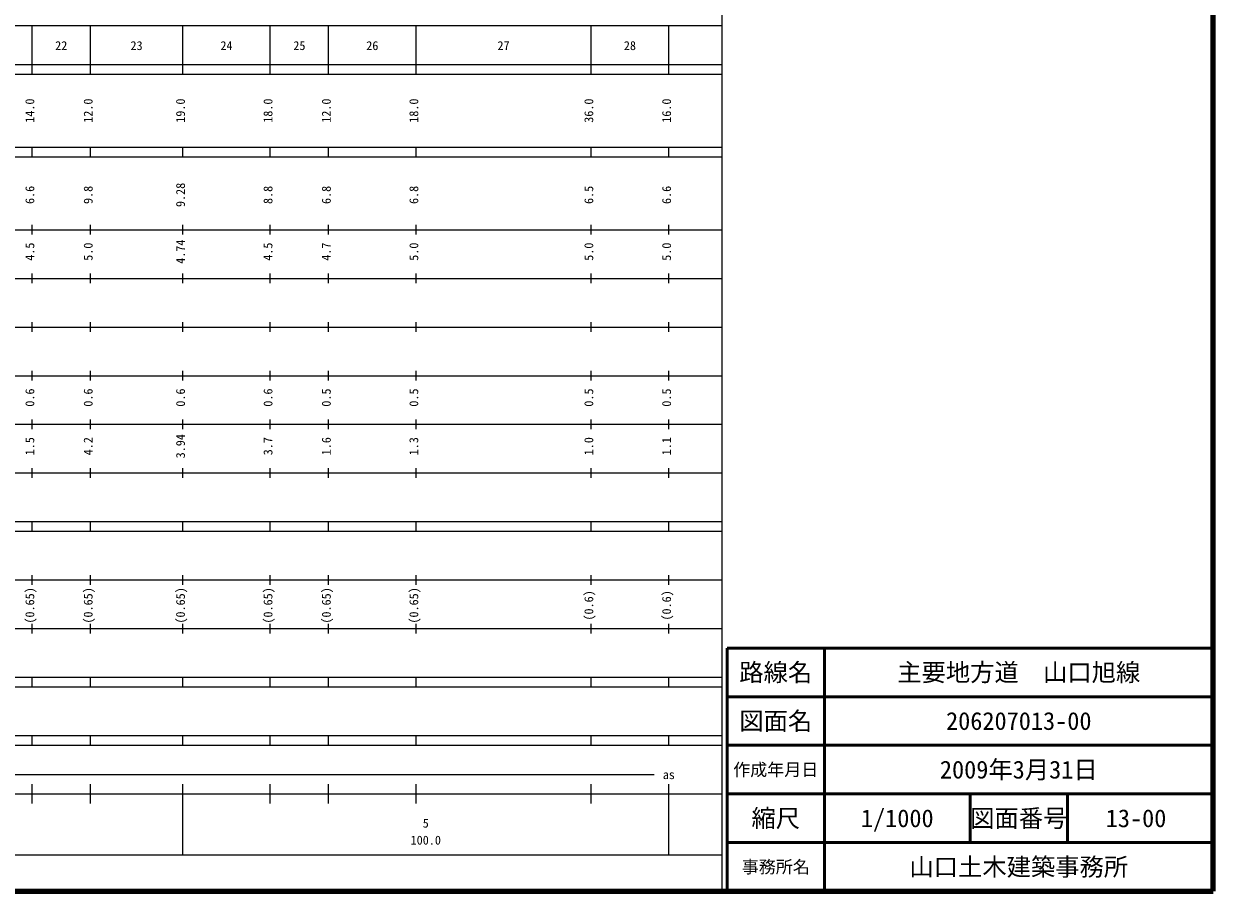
# Model space of a CAD drawing. Units: millimetres on the paper, enlarged 1000 times. Extents: x 40000 to 680000, y 20000 to 380000.
# Drawn here: x 435297 to 680000, y 20000 to 198357 of the extents above; entities that cross this region are included whole.
import ezdxf
from ezdxf.enums import TextEntityAlignment as Align

# ---------------------------------------------------------------- set-up
doc = ezdxf.new("R2010")
doc.units = ezdxf.units.MM
doc.header["$LTSCALE"] = 1000
for name, color, linetype, lineweight in [('M-TTL', 2, 'Continuous', 140), ('M-TTL-BAND', 7, 'Continuous', 25), ('M-TTL-FRAM', 2, 'Continuous', 50), ('M-TTL-LINE', 7, 'Continuous', 50)]:
    doc.layers.add(name, color=color, linetype=linetype, lineweight=lineweight)
doc.layers.add('M-TTL-TXT', color=7, linetype='Continuous')
doc.styles.add('ＭＳ ゴシック', font='')
doc.styles.get('ＭＳ ゴシック').set_extended_font_data('MS Gothic')

msp = doc.modelspace()

# ---------------------------------------------------------------- linework, layer by layer
at = {"layer": 'M-TTL'}
for p, q in [((680000, 20000), (680000, 380000)), ((40000, 20000), (680000, 20000))]:
    msp.add_line(p, q, dxfattribs=at)
at = {"layer": 'M-TTL-BAND'}
for p, q in [((579000, 20000), (579000, 370000)), ((68000, 198000), (579000, 198000)), ((437000, 188000), (437000, 198000)), ((449000, 188000), (449000, 198000)), ((468000, 188000), (468000, 198000)), ((486000, 188000), (486000, 198000)), ((498000, 188000), (498000, 198000)), ((516000, 188000), (516000, 198000)), ((552000, 188000), (552000, 198000)), ((568000, 188000), (568000, 198000)), ((40000, 190000), (579000, 190000)), ((40000, 188000), (579000, 188000)), ((40000, 173000), (579000, 173000)), ((437000, 171000), (437000, 173000)), ((449000, 171000), (449000, 173000)), ((468000, 171000), (468000, 173000)), ((486000, 171000), (486000, 173000)), ((498000, 171000), (498000, 173000)), ((516000, 171000), (516000, 173000)), ((552000, 171000), (552000, 173000)), ((568000, 171000), (568000, 173000)), ((40000, 171000), (579000, 171000)), ((437000, 155000), (437000, 157000)), ((449000, 155000), (449000, 157000)), ((468000, 155000), (468000, 157000)), ((486000, 155000), (486000, 157000)), ((498000, 155000), (498000, 157000)), ((516000, 155000), (516000, 157000)), ((552000, 155000), (552000, 157000)), ((568000, 155000), (568000, 157000)), ((40000, 156000), (579000, 156000)), ((437000, 145000), (437000, 147000)), ((449000, 145000), (449000, 147000)), ((468000, 145000), (468000, 147000)), ((486000, 145000), (486000, 147000)), ((498000, 145000), (498000, 147000)), ((516000, 145000), (516000, 147000)), ((552000, 145000), (552000, 147000)), ((568000, 145000), (568000, 147000)), ((46000, 146000), (579000, 146000)), ((52000, 136000), (579000, 136000)), ((437000, 135000), (437000, 137000)), ((449000, 135000), (449000, 137000)), ((468000, 135000), (468000, 137000)), ((486000, 135000), (486000, 137000)), ((498000, 135000), (498000, 137000)), ((516000, 135000), (516000, 137000)), ((552000, 135000), (552000, 137000)), ((568000, 135000), (568000, 137000)), ((46000, 126000), (579000, 126000)), ((437000, 125000), (437000, 127000)), ((449000, 125000), (449000, 127000)), ((468000, 125000), (468000, 127000)), ((486000, 125000), (486000, 127000)), ((498000, 125000), (498000, 127000)), ((516000, 125000), (516000, 127000)), ((552000, 125000), (552000, 127000)), ((568000, 125000), (568000, 127000)), ((52000, 116000), (579000, 116000)), ((437000, 115000), (437000, 117000)), ((449000, 115000), (449000, 117000)), ((468000, 115000), (468000, 117000)), ((486000, 115000), (486000, 117000)), ((498000, 115000), (498000, 117000)), ((516000, 115000), (516000, 117000)), ((552000, 115000), (552000, 117000)), ((568000, 115000), (568000, 117000)), ((46000, 106000), (579000, 106000)), ((437000, 105000), (437000, 107000)), ((449000, 105000), (449000, 107000)), ((468000, 105000), (468000, 107000)), ((486000, 105000), (486000, 107000)), ((498000, 105000), (498000, 107000)), ((516000, 105000), (516000, 107000)), ((552000, 105000), (552000, 107000)), ((568000, 105000), (568000, 107000)), ((40000, 96000), (579000, 96000)), ((437000, 94000), (437000, 96000)), ((449000, 94000), (449000, 96000)), ((468000, 94000), (468000, 96000)), ((486000, 94000), (486000, 96000)), ((498000, 94000), (498000, 96000)), ((516000, 94000), (516000, 96000)), ((552000, 94000), (552000, 96000)), ((568000, 94000), (568000, 96000)), ((40000, 94000), (579000, 94000)), ((49000, 84000), (579000, 84000)), ((437000, 83000), (437000, 85000)), ((449000, 83000), (449000, 85000)), ((468000, 83000), (468000, 85000)), ((486000, 83000), (486000, 85000)), ((498000, 83000), (498000, 85000)), ((516000, 83000), (516000, 85000)), ((552000, 83000), (552000, 85000)), ((568000, 83000), (568000, 85000)), ((40000, 74000), (579000, 74000)), ((437000, 73000), (437000, 75000)), ((449000, 73000), (449000, 75000)), ((468000, 73000), (468000, 75000)), ((486000, 73000), (486000, 75000)), ((498000, 73000), (498000, 75000)), ((516000, 73000), (516000, 75000)), ((552000, 73000), (552000, 75000)), ((568000, 73000), (568000, 75000)), ((40000, 64000), (579000, 64000)), ((437000, 62000), (437000, 64000)), ((449000, 62000), (449000, 64000)), ((468000, 62000), (468000, 64000)), ((486000, 62000), (486000, 64000)), ((498000, 62000), (498000, 64000)), ((516000, 62000), (516000, 64000)), ((552000, 62000), (552000, 64000)), ((568000, 62000), (568000, 64000)), ((40000, 62000), (579000, 62000)), ((40000, 52000), (579000, 52000)), ((437000, 50000), (437000, 52000)), ((449000, 50000), (449000, 52000)), ((468000, 50000), (468000, 52000)), ((486000, 50000), (486000, 52000)), ((498000, 50000), (498000, 52000)), ((516000, 50000), (516000, 52000)), ((552000, 50000), (552000, 52000)), ((568000, 50000), (568000, 52000)), ((40000, 50000), (579000, 50000)), ((71000, 44000), (565000, 44000)), ((437000, 38000), (437000, 42000)), ((449000, 38000), (449000, 42000)), ((468000, 27500), (468000, 42000)), ((486000, 38000), (486000, 42000)), ((498000, 38000), (498000, 42000)), ((516000, 38000), (516000, 42000)), ((552000, 38000), (552000, 42000)), ((568000, 27500), (568000, 42000)), ((40000, 40000), (579000, 40000)), ((68000, 27500), (579000, 27500))]:
    msp.add_line(p, q, dxfattribs=at)
at = {"layer": 'M-TTL-FRAM'}
for p, q in [((680000, 70000), (580000, 70000)), ((580000, 70000), (580000, 20000))]:
    msp.add_line(p, q, dxfattribs=at)
at = {"layer": 'M-TTL-LINE'}
for p, q in [((600000, 70000), (600000, 20000)), ((680000, 60000), (580000, 60000)), ((680000, 50000), (580000, 50000)), ((680000, 40000), (580000, 40000)), ((630000, 40000), (630000, 30000)), ((650000, 40000), (650000, 30000)), ((680000, 30000), (580000, 30000))]:
    msp.add_line(p, q, dxfattribs=at)

# ---------------------------------------------------------------- texts
at = {"layer": 'M-TTL-BAND', "style": 'ＭＳ ゴシック'}
for s, p in [('22', (443000, 192405)), ('23', (458500, 192405)), ('24', (477000, 192405)), ('25', (492000, 192405)), ('26', (507000, 192405)), ('27', (534000, 192405)), ('28', (560000, 192405)), ('as', (568000, 42500)), ('5', (518000, 32523)), ('100.0', (518000, 29033))]:
    msp.add_text(s, height=1833, dxfattribs=at).set_placement(p, align=Align.BOTTOM_CENTER)
for s, p in [('14.0', (438000, 180500)), ('12.0', (450000, 180500)), ('19.0', (469000, 180500)), ('18.0', (487000, 180500)), ('12.0', (499000, 180500)), ('18.0', (517000, 180500)), ('36.0', (553000, 180500)), ('16.0', (569000, 180500)), ('6.6', (438000, 163174)), ('9.8', (450000, 163174)), ('9.28', (469000, 163174)), ('8.8', (487000, 163174)), ('6.8', (499000, 163174)), ('6.8', (517000, 163174)), ('6.5', (553000, 163174)), ('6.6', (569000, 163174)), ('4.5', (438000, 151500)), ('5.0', (450000, 151500)), ('4.74', (469000, 151500)), ('4.5', (487000, 151500)), ('4.7', (499000, 151500)), ('5.0', (517000, 151500)), ('5.0', (553000, 151500)), ('5.0', (569000, 151500)), ('0.6', (438000, 121500)), ('0.6', (450000, 121500)), ('0.6', (469000, 121500)), ('0.6', (487000, 121500)), ('0.5', (499000, 121500)), ('0.5', (517000, 121500)), ('0.5', (553000, 121500)), ('0.5', (569000, 121500)), ('1.5', (438000, 111500)), ('4.2', (450000, 111500)), ('3.94', (469000, 111500)), ('3.7', (487000, 111500)), ('1.6', (499000, 111500)), ('1.3', (517000, 111500)), ('1.0', (553000, 111500)), ('1.1', (569000, 111500)), ('(0.65)', (438000, 78764)), ('(0.65)', (450000, 78764)), ('(0.65)', (469000, 78764)), ('(0.65)', (487000, 78764)), ('(0.65)', (499000, 78764)), ('(0.65)', (517000, 78764)), ('(0.6)', (553000, 78764)), ('(0.6)', (569000, 78764))]:
    msp.add_text(s, height=1833, rotation=90, dxfattribs=at).set_placement(p, align=Align.BOTTOM_CENTER)
at = {"layer": 'M-TTL-TXT', "style": 'ＭＳ ゴシック'}
for s, height, p in [('路線名', 3666, (590000, 65000)), ('路線名', 3666, (590000, 65000)), ('主要地方道\u3000山口旭線', 3666, (640000, 65000)), ('図面名', 3666, (590000, 55000)), ('図面名', 3666, (590000, 55000)), ('206207013-00', 3666, (640000, 55000)), ('作成年月日', 2566, (590000, 45000)), ('作成年月日', 2566, (590000, 45000)), ('2009年3月31日', 3666, (640000, 45000)), ('縮尺', 3666, (590000, 35000)), ('縮尺', 3666, (590000, 35000)), ('1/1000', 3666, (615000, 35000)), ('図面番号', 3666, (640000, 35000)), ('図面番号', 3666, (640000, 35000)), ('13-00', 3666, (664125, 35000)), ('山口土木建築事務所', 3666, (640000, 25000)), ('事務所名', 2566, (590000, 25000)), ('事務所名', 2566, (590000, 25000))]:
    msp.add_text(s, height=height, dxfattribs=at).set_placement(p, align=Align.MIDDLE_CENTER)

doc.saveas('drawing.dxf')
